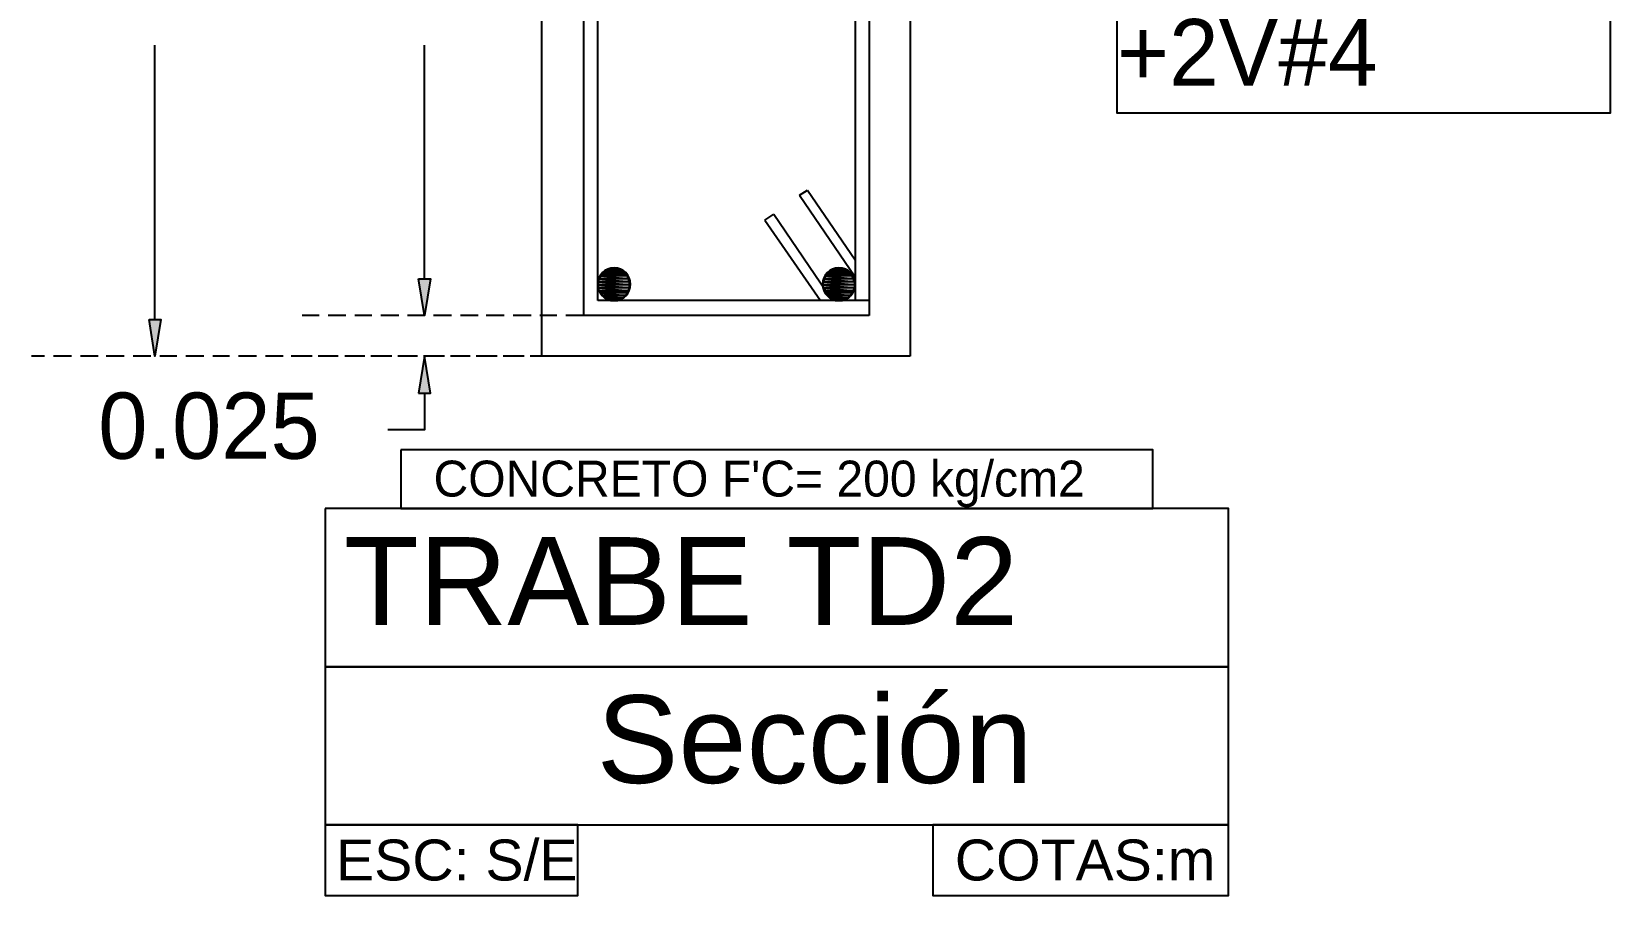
# Model space of a CAD drawing. Header units: metres. Extents: x 2.9 to 42.8, y 1.7 to 28.7.
# Drawn here: x 21.945 to 24.744, y 6.489 to 8.021 of the extents above; entities that cross this region are included whole.
import ezdxf

# ---------------------------------------------------------------- set-up
doc = ezdxf.new("R2010")
doc.units = ezdxf.units.M
for name, color, linetype in [('AZUL', 5, 'Continuous'), ('CIAN', 4, 'Continuous'), ('GRIS', 8, 'Continuous'), ('RELLENO_GRIS', 8, 'Continuous'), ('RELLENO_ROJO', 1, 'Continuous'), ('ROJO', 1, 'Continuous'), ('TEXTO', 7, 'Continuous')]:
    doc.layers.add(name, color=color, linetype=linetype)
doc.styles.add('ArialMT', font='arial.ttf')

msp = doc.modelspace()

# ---------------------------------------------------------------- hatches: boundary and pattern name
at = {"layer": 'RELLENO_GRIS'}
h = msp.add_hatch(color=256, dxfattribs=at)
h.dxf.hatch_style = 1
h.paths.add_polyline_path([(22.6307, 7.583), (22.6519, 7.583), (22.6413, 7.5177), (22.6307, 7.583)])
h = msp.add_hatch(color=256, dxfattribs=at)
h.dxf.hatch_style = 1
h.paths.add_polyline_path([(22.6307, 7.583), (22.6519, 7.583), (22.6413, 7.5177), (22.6307, 7.583)])
h = msp.add_hatch(color=256, dxfattribs=at)
h.dxf.hatch_style = 1
h.paths.add_polyline_path([(22.1527, 7.5106), (22.1738, 7.5106), (22.1633, 7.4454), (22.1527, 7.5106)])
h = msp.add_hatch(color=256, dxfattribs=at)
h.dxf.hatch_style = 1
h.paths.add_polyline_path([(22.6307, 7.3801), (22.6519, 7.3801), (22.6413, 7.4454), (22.6307, 7.3801)])
at = {"layer": 'RELLENO_ROJO'}
h = msp.add_hatch(color=256, dxfattribs=at)
h.dxf.hatch_style = 1
h.paths.add_polyline_path([(23.0011, 7.5882), (22.9535, 7.5882), (23.0029, 7.583), (23.0011, 7.5882)])
h.paths.add_polyline_path([(22.9535, 7.5882), (23.0029, 7.583), (22.95, 7.583), (22.9535, 7.5882)])
h = msp.add_hatch(color=256, dxfattribs=at)
h.dxf.hatch_style = 1
h.paths.add_polyline_path([(22.9976, 7.5918), (22.957, 7.5918), (23.0011, 7.5882), (22.9976, 7.5918)])
h.paths.add_polyline_path([(22.957, 7.5918), (23.0011, 7.5882), (22.9535, 7.5882), (22.957, 7.5918)])
h = msp.add_hatch(color=256, dxfattribs=at)
h.dxf.hatch_style = 1
h.paths.add_polyline_path([(22.9941, 7.5953), (22.9605, 7.5953), (22.9976, 7.5918), (22.9941, 7.5953)])
h.paths.add_polyline_path([(22.9605, 7.5953), (22.9976, 7.5918), (22.957, 7.5918), (22.9605, 7.5953)])
h = msp.add_hatch(color=256, dxfattribs=at)
h.dxf.hatch_style = 1
h.paths.add_polyline_path([(22.9905, 7.5988), (22.9641, 7.5988), (22.9941, 7.5953), (22.9905, 7.5988)])
h.paths.add_polyline_path([(22.9641, 7.5988), (22.9941, 7.5953), (22.9605, 7.5953), (22.9641, 7.5988)])
h = msp.add_hatch(color=256, dxfattribs=at)
h.dxf.hatch_style = 1
h.paths.add_polyline_path([(22.9852, 7.6006), (22.9694, 7.6006), (22.9905, 7.5988), (22.9852, 7.6006)])
h.paths.add_polyline_path([(22.9694, 7.6006), (22.9905, 7.5988), (22.9641, 7.5988), (22.9694, 7.6006)])
h = msp.add_hatch(color=256, dxfattribs=at)
h.dxf.hatch_style = 1
h.paths.add_polyline_path([(22.9799, 7.6006), (22.9747, 7.6006), (22.9852, 7.6006), (22.9799, 7.6006)])
h.paths.add_polyline_path([(22.9747, 7.6006), (22.9852, 7.6006), (22.9694, 7.6006), (22.9747, 7.6006)])
h = msp.add_hatch(color=256, dxfattribs=at)
h.dxf.hatch_style = 1
h.paths.add_polyline_path([(23.3997, 7.5882), (23.3521, 7.5882), (23.4015, 7.583), (23.3997, 7.5882)])
h.paths.add_polyline_path([(23.3521, 7.5882), (23.4015, 7.583), (23.3504, 7.583), (23.3521, 7.5882)])
h = msp.add_hatch(color=256, dxfattribs=at)
h.dxf.hatch_style = 1
h.paths.add_polyline_path([(23.3962, 7.5918), (23.3557, 7.5918), (23.3997, 7.5882), (23.3962, 7.5918)])
h.paths.add_polyline_path([(23.3557, 7.5918), (23.3997, 7.5882), (23.3521, 7.5882), (23.3557, 7.5918)])
h = msp.add_hatch(color=256, dxfattribs=at)
h.dxf.hatch_style = 1
h.paths.add_polyline_path([(23.3927, 7.5953), (23.3592, 7.5953), (23.3962, 7.5918), (23.3927, 7.5953)])
h.paths.add_polyline_path([(23.3592, 7.5953), (23.3962, 7.5918), (23.3557, 7.5918), (23.3592, 7.5953)])
h = msp.add_hatch(color=256, dxfattribs=at)
h.dxf.hatch_style = 1
h.paths.add_polyline_path([(23.3892, 7.5988), (23.3627, 7.5988), (23.3927, 7.5953), (23.3892, 7.5988)])
h.paths.add_polyline_path([(23.3627, 7.5988), (23.3927, 7.5953), (23.3592, 7.5953), (23.3627, 7.5988)])
h = msp.add_hatch(color=256, dxfattribs=at)
h.dxf.hatch_style = 1
h.paths.add_polyline_path([(23.3839, 7.6006), (23.368, 7.6006), (23.3892, 7.5988), (23.3839, 7.6006)])
h.paths.add_polyline_path([(23.368, 7.6006), (23.3892, 7.5988), (23.3627, 7.5988), (23.368, 7.6006)])
h = msp.add_hatch(color=256, dxfattribs=at)
h.dxf.hatch_style = 1
h.paths.add_polyline_path([(23.3786, 7.6006), (23.3733, 7.6006), (23.3839, 7.6006), (23.3786, 7.6006)])
h.paths.add_polyline_path([(23.3733, 7.6006), (23.3839, 7.6006), (23.368, 7.6006), (23.3733, 7.6006)])
h = msp.add_hatch(color=256, dxfattribs=at)
h.dxf.hatch_style = 1
h.paths.add_polyline_path([(23.0046, 7.5777), (22.95, 7.5777), (23.0046, 7.5724), (23.0046, 7.5777)])
h.paths.add_polyline_path([(22.95, 7.5777), (23.0046, 7.5724), (22.9482, 7.5724), (22.95, 7.5777)])
h = msp.add_hatch(color=256, dxfattribs=at)
h.dxf.hatch_style = 1
h.paths.add_polyline_path([(23.0046, 7.5724), (22.9482, 7.5724), (23.0046, 7.5671), (23.0046, 7.5724)])
h.paths.add_polyline_path([(22.9482, 7.5724), (23.0046, 7.5671), (22.95, 7.5671), (22.9482, 7.5724)])
h = msp.add_hatch(color=256, dxfattribs=at)
h.dxf.hatch_style = 1
h.paths.add_polyline_path([(23.0029, 7.583), (22.95, 7.583), (23.0046, 7.5777), (23.0029, 7.583)])
h.paths.add_polyline_path([(22.95, 7.583), (23.0046, 7.5777), (22.95, 7.5777), (22.95, 7.583)])
h = msp.add_hatch(color=256, dxfattribs=at)
h.dxf.hatch_style = 1
h.paths.add_polyline_path([(23.0046, 7.5671), (22.95, 7.5671), (23.0029, 7.5618), (23.0046, 7.5671)])
h.paths.add_polyline_path([(22.95, 7.5671), (23.0029, 7.5618), (22.95, 7.5618), (22.95, 7.5671)])
h = msp.add_hatch(color=256, dxfattribs=at)
h.dxf.hatch_style = 1
h.paths.add_polyline_path([(23.0029, 7.5618), (22.95, 7.5618), (23.0011, 7.5583), (23.0029, 7.5618)])
h.paths.add_polyline_path([(22.95, 7.5618), (23.0011, 7.5583), (22.9535, 7.5583), (22.95, 7.5618)])
h = msp.add_hatch(color=256, dxfattribs=at)
h.dxf.hatch_style = 1
h.paths.add_polyline_path([(23.0011, 7.5583), (22.9535, 7.5583), (22.9976, 7.553), (23.0011, 7.5583)])
h.paths.add_polyline_path([(22.9535, 7.5583), (22.9976, 7.553), (22.957, 7.553), (22.9535, 7.5583)])
h = msp.add_hatch(color=256, dxfattribs=at)
h.dxf.hatch_style = 1
h.paths.add_polyline_path([(23.4033, 7.5777), (23.3486, 7.5777), (23.405, 7.5724), (23.4033, 7.5777)])
h.paths.add_polyline_path([(23.3486, 7.5777), (23.405, 7.5724), (23.3468, 7.5724), (23.3486, 7.5777)])
h = msp.add_hatch(color=256, dxfattribs=at)
h.dxf.hatch_style = 1
h.paths.add_polyline_path([(23.405, 7.5724), (23.3468, 7.5724), (23.4033, 7.5671), (23.405, 7.5724)])
h.paths.add_polyline_path([(23.3468, 7.5724), (23.4033, 7.5671), (23.3486, 7.5671), (23.3468, 7.5724)])
h = msp.add_hatch(color=256, dxfattribs=at)
h.dxf.hatch_style = 1
h.paths.add_polyline_path([(23.4015, 7.583), (23.3504, 7.583), (23.4033, 7.5777), (23.4015, 7.583)])
h.paths.add_polyline_path([(23.3504, 7.583), (23.4033, 7.5777), (23.3486, 7.5777), (23.3504, 7.583)])
h = msp.add_hatch(color=256, dxfattribs=at)
h.dxf.hatch_style = 1
h.paths.add_polyline_path([(23.4033, 7.5671), (23.3486, 7.5671), (23.4015, 7.5618), (23.4033, 7.5671)])
h.paths.add_polyline_path([(23.3486, 7.5671), (23.4015, 7.5618), (23.3504, 7.5618), (23.3486, 7.5671)])
h = msp.add_hatch(color=256, dxfattribs=at)
h.dxf.hatch_style = 1
h.paths.add_polyline_path([(23.4015, 7.5618), (23.3504, 7.5618), (23.3997, 7.5583), (23.4015, 7.5618)])
h.paths.add_polyline_path([(23.3504, 7.5618), (23.3997, 7.5583), (23.3521, 7.5583), (23.3504, 7.5618)])
h = msp.add_hatch(color=256, dxfattribs=at)
h.dxf.hatch_style = 1
h.paths.add_polyline_path([(23.3997, 7.5583), (23.3521, 7.5583), (23.3962, 7.553), (23.3997, 7.5583)])
h.paths.add_polyline_path([(23.3521, 7.5583), (23.3962, 7.553), (23.3557, 7.553), (23.3521, 7.5583)])
h = msp.add_hatch(color=256, dxfattribs=at)
h.dxf.hatch_style = 1
h.paths.add_polyline_path([(22.9976, 7.553), (22.957, 7.553), (22.9941, 7.5494), (22.9976, 7.553)])
h.paths.add_polyline_path([(22.957, 7.553), (22.9941, 7.5494), (22.9605, 7.5494), (22.957, 7.553)])
h = msp.add_hatch(color=256, dxfattribs=at)
h.dxf.hatch_style = 1
h.paths.add_polyline_path([(22.9941, 7.5494), (22.9605, 7.5494), (22.9905, 7.5477), (22.9941, 7.5494)])
h.paths.add_polyline_path([(22.9605, 7.5494), (22.9905, 7.5477), (22.9641, 7.5477), (22.9605, 7.5494)])
h = msp.add_hatch(color=256, dxfattribs=at)
h.dxf.hatch_style = 1
h.paths.add_polyline_path([(22.9905, 7.5477), (22.9641, 7.5477), (22.9852, 7.5459), (22.9905, 7.5477)])
h.paths.add_polyline_path([(22.9641, 7.5477), (22.9852, 7.5459), (22.9694, 7.5459), (22.9641, 7.5477)])
h = msp.add_hatch(color=256, dxfattribs=at)
h.dxf.hatch_style = 1
h.paths.add_polyline_path([(22.9852, 7.5459), (22.9694, 7.5459), (22.9799, 7.5442), (22.9852, 7.5459)])
h.paths.add_polyline_path([(22.9694, 7.5459), (22.9799, 7.5442), (22.9747, 7.5442), (22.9694, 7.5459)])
h = msp.add_hatch(color=256, dxfattribs=at)
h.dxf.hatch_style = 1
h.paths.add_polyline_path([(23.3962, 7.553), (23.3557, 7.553), (23.3927, 7.5494), (23.3962, 7.553)])
h.paths.add_polyline_path([(23.3557, 7.553), (23.3927, 7.5494), (23.3592, 7.5494), (23.3557, 7.553)])
h = msp.add_hatch(color=256, dxfattribs=at)
h.dxf.hatch_style = 1
h.paths.add_polyline_path([(23.3927, 7.5494), (23.3592, 7.5494), (23.3892, 7.5477), (23.3927, 7.5494)])
h.paths.add_polyline_path([(23.3592, 7.5494), (23.3892, 7.5477), (23.3627, 7.5477), (23.3592, 7.5494)])
h = msp.add_hatch(color=256, dxfattribs=at)
h.dxf.hatch_style = 1
h.paths.add_polyline_path([(23.3892, 7.5477), (23.3627, 7.5477), (23.3839, 7.5459), (23.3892, 7.5477)])
h.paths.add_polyline_path([(23.3627, 7.5477), (23.3839, 7.5459), (23.368, 7.5459), (23.3627, 7.5477)])
h = msp.add_hatch(color=256, dxfattribs=at)
h.dxf.hatch_style = 1
h.paths.add_polyline_path([(23.3839, 7.5459), (23.368, 7.5459), (23.3786, 7.5442), (23.3839, 7.5459)])
h.paths.add_polyline_path([(23.368, 7.5459), (23.3786, 7.5442), (23.3733, 7.5442), (23.368, 7.5459)])

# ---------------------------------------------------------------- linework, layer by layer
at = {"layer": 'AZUL', "lineweight": -3}
for points in [[(22.9235, 7.5177), (22.9235, 8.6783)], [(23.4297, 8.6783), (23.4297, 7.5177)], [(22.9482, 7.5442), (22.9482, 8.6519)], [(23.405, 8.6519), (23.405, 7.5442)], [(23.3063, 7.7311), (23.3204, 7.7399)], [(23.3063, 7.7311), (23.405, 7.5865)], [(23.3204, 7.7399), (23.405, 7.6165)], [(23.2445, 7.687), (23.2604, 7.6976)], [(23.2445, 7.687), (23.3433, 7.5442)], [(23.2604, 7.6976), (23.3645, 7.5442)], [(23.4297, 7.5442), (22.9482, 7.5442)], [(23.4297, 7.5177), (22.9235, 7.5177)]]:
    msp.add_lwpolyline(points, dxfattribs=at)
at = {"layer": 'CIAN', "lineweight": -3}
for points in [[(22.8494, 7.4454), (22.8494, 8.7507)], [(23.5021, 8.7507), (23.5021, 7.4454)], [(23.5021, 7.4454), (22.8494, 7.4454)]]:
    msp.add_lwpolyline(points, dxfattribs=at)
for points in [[(23.8689, 8.0874), (23.8689, 7.8775), (24.7438, 7.8775), (24.7438, 8.0874)], [(22.5989, 7.2796), (22.5989, 7.1755), (23.9324, 7.1755), (23.9324, 7.2796)], [(22.4649, 7.1755), (22.4649, 6.895), (24.0665, 6.895), (24.0665, 7.1755)], [(22.4649, 6.895), (22.4649, 6.6146), (24.0665, 6.6146), (24.0665, 6.895)], [(22.4649, 6.6146), (22.4649, 6.4893), (22.9129, 6.4893), (22.9129, 6.6146)], [(23.5426, 6.6146), (23.5426, 6.4893), (24.0665, 6.4893), (24.0665, 6.6146)]]:
    msp.add_lwpolyline(points, close=True, dxfattribs=at)
at = {"layer": 'GRIS', "lineweight": -3}
for points in [[(22.1633, 7.5106), (22.1633, 7.9975)], [(22.6413, 7.583), (22.6413, 7.9975)], [(22.6413, 7.583), (22.6413, 7.6482)], [(22.4543, 7.5177), (22.4243, 7.5177)], [(22.5019, 7.5177), (22.4702, 7.5177)], [(22.5478, 7.5177), (22.5178, 7.5177)], [(22.5954, 7.5177), (22.5637, 7.5177)], [(22.6413, 7.5177), (22.6113, 7.5177)], [(22.6889, 7.5177), (22.6572, 7.5177)], [(22.7365, 7.5177), (22.7048, 7.5177)], [(22.7824, 7.5177), (22.7506, 7.5177)], [(22.83, 7.5177), (22.7983, 7.5177)], [(22.8759, 7.5177), (22.8459, 7.5177)], [(22.9235, 7.5177), (22.8918, 7.5177)], [(21.9675, 7.4454), (21.9445, 7.4454)], [(22.0151, 7.4454), (21.9833, 7.4454)], [(22.0627, 7.4454), (22.031, 7.4454)], [(22.1086, 7.4454), (22.0768, 7.4454)], [(22.1562, 7.4454), (22.1245, 7.4454)], [(22.2021, 7.4454), (22.1721, 7.4454)], [(22.2497, 7.4454), (22.2179, 7.4454)], [(22.2956, 7.4454), (22.2656, 7.4454)], [(22.3432, 7.4454), (22.3114, 7.4454)], [(22.3908, 7.4454), (22.3591, 7.4454)], [(22.4367, 7.4454), (22.4049, 7.4454)], [(22.442, 7.4454), (22.4243, 7.4454)], [(22.4843, 7.4454), (22.4525, 7.4454)], [(22.4878, 7.4454), (22.4578, 7.4454)], [(22.5302, 7.4454), (22.5002, 7.4454)], [(22.5354, 7.4454), (22.5037, 7.4454)], [(22.5778, 7.4454), (22.546, 7.4454)], [(22.5831, 7.4454), (22.5513, 7.4454)], [(22.6236, 7.4454), (22.5937, 7.4454)], [(22.6289, 7.4454), (22.5972, 7.4454)], [(22.6713, 7.4454), (22.6395, 7.4454)], [(22.6766, 7.4454), (22.6448, 7.4454)], [(22.7189, 7.4454), (22.6871, 7.4454)], [(22.7224, 7.4454), (22.6924, 7.4454)], [(22.7647, 7.4454), (22.733, 7.4454)], [(22.77, 7.4454), (22.7383, 7.4454)], [(22.8124, 7.4454), (22.7806, 7.4454)], [(22.8177, 7.4454), (22.7859, 7.4454)], [(22.8494, 7.4454), (22.8283, 7.4454)], [(22.8494, 7.4454), (22.8318, 7.4454)], [(22.6413, 7.3801), (22.6413, 7.3148), (22.576, 7.3148)]]:
    msp.add_lwpolyline(points, dxfattribs=at)
for points in [[(22.6307, 7.583), (22.6519, 7.583), (22.6413, 7.5177)], [(22.1527, 7.5106), (22.1738, 7.5106), (22.1633, 7.4454)], [(22.6307, 7.3801), (22.6519, 7.3801), (22.6413, 7.4454)]]:
    msp.add_lwpolyline(points, close=True, dxfattribs=at)
at = {"layer": 'ROJO', "lineweight": -3}
for points in [[(23.0064, 7.5733), (23.0058, 7.5791), (23.0041, 7.5846), (23.0014, 7.5895), (22.9979, 7.5938), (22.9936, 7.5974), (22.9886, 7.6001), (22.9832, 7.6018), (22.9773, 7.6024), (22.9714, 7.6018), (22.966, 7.6001), (22.961, 7.5974), (22.9567, 7.5938), (22.9532, 7.5895), (22.9505, 7.5846), (22.9488, 7.5791), (22.9482, 7.5733), (22.9488, 7.5674), (22.9505, 7.5619), (22.9532, 7.557), (22.9567, 7.5527), (22.961, 7.5491), (22.966, 7.5464), (22.9714, 7.5447), (22.9773, 7.5442), (22.9832, 7.5447), (22.9886, 7.5464), (22.9936, 7.5491), (22.9979, 7.5527), (23.0014, 7.557), (23.0041, 7.5619), (23.0058, 7.5674)], [(22.9535, 7.5882), (23.0029, 7.583), (22.95, 7.583)], [(22.957, 7.5918), (23.0011, 7.5882), (22.9535, 7.5882)], [(23.0011, 7.5882), (22.9535, 7.5882), (23.0029, 7.583)], [(22.9605, 7.5953), (22.9976, 7.5918), (22.957, 7.5918)], [(22.9976, 7.5918), (22.957, 7.5918), (23.0011, 7.5882)], [(22.9641, 7.5988), (22.9941, 7.5953), (22.9605, 7.5953)], [(22.9941, 7.5953), (22.9605, 7.5953), (22.9976, 7.5918)], [(22.9694, 7.6006), (22.9905, 7.5988), (22.9641, 7.5988)], [(22.9905, 7.5988), (22.9641, 7.5988), (22.9941, 7.5953)], [(22.9747, 7.6006), (22.9852, 7.6006), (22.9694, 7.6006)], [(22.9852, 7.6006), (22.9694, 7.6006), (22.9905, 7.5988)], [(22.9799, 7.6006), (22.9747, 7.6006), (22.9852, 7.6006)], [(23.405, 7.5733), (23.4045, 7.5791), (23.4028, 7.5846), (23.4001, 7.5895), (23.3965, 7.5938), (23.3922, 7.5974), (23.3873, 7.6001), (23.3818, 7.6018), (23.3759, 7.6024), (23.3701, 7.6018), (23.3646, 7.6001), (23.3597, 7.5974), (23.3554, 7.5938), (23.3518, 7.5895), (23.3491, 7.5846), (23.3474, 7.5791), (23.3468, 7.5733), (23.3474, 7.5674), (23.3491, 7.5619), (23.3518, 7.557), (23.3554, 7.5527), (23.3597, 7.5491), (23.3646, 7.5464), (23.3701, 7.5447), (23.3759, 7.5442), (23.3818, 7.5447), (23.3873, 7.5464), (23.3922, 7.5491), (23.3965, 7.5527), (23.4001, 7.557), (23.4028, 7.5619), (23.4045, 7.5674)], [(23.3521, 7.5882), (23.4015, 7.583), (23.3504, 7.583)], [(23.3557, 7.5918), (23.3997, 7.5882), (23.3521, 7.5882)], [(23.3997, 7.5882), (23.3521, 7.5882), (23.4015, 7.583)], [(23.3592, 7.5953), (23.3962, 7.5918), (23.3557, 7.5918)], [(23.3962, 7.5918), (23.3557, 7.5918), (23.3997, 7.5882)], [(23.3627, 7.5988), (23.3927, 7.5953), (23.3592, 7.5953)], [(23.3927, 7.5953), (23.3592, 7.5953), (23.3962, 7.5918)], [(23.368, 7.6006), (23.3892, 7.5988), (23.3627, 7.5988)], [(23.3892, 7.5988), (23.3627, 7.5988), (23.3927, 7.5953)], [(23.3733, 7.6006), (23.3839, 7.6006), (23.368, 7.6006)], [(23.3839, 7.6006), (23.368, 7.6006), (23.3892, 7.5988)], [(23.3786, 7.6006), (23.3733, 7.6006), (23.3839, 7.6006)], [(22.95, 7.5777), (23.0046, 7.5724), (22.9482, 7.5724)], [(23.0046, 7.5724), (22.9482, 7.5724), (23.0046, 7.5671)], [(22.9482, 7.5724), (23.0046, 7.5671), (22.95, 7.5671)], [(23.0029, 7.583), (22.95, 7.583), (23.0046, 7.5777)], [(22.95, 7.583), (23.0046, 7.5777), (22.95, 7.5777)], [(23.0046, 7.5777), (22.95, 7.5777), (23.0046, 7.5724)], [(23.0046, 7.5671), (22.95, 7.5671), (23.0029, 7.5618)], [(22.95, 7.5671), (23.0029, 7.5618), (22.95, 7.5618)], [(23.0029, 7.5618), (22.95, 7.5618), (23.0011, 7.5583)], [(22.95, 7.5618), (23.0011, 7.5583), (22.9535, 7.5583)], [(23.0011, 7.5583), (22.9535, 7.5583), (22.9976, 7.553)], [(22.9535, 7.5583), (22.9976, 7.553), (22.957, 7.553)], [(23.3486, 7.5777), (23.405, 7.5724), (23.3468, 7.5724)], [(23.405, 7.5724), (23.3468, 7.5724), (23.4033, 7.5671)], [(23.3468, 7.5724), (23.4033, 7.5671), (23.3486, 7.5671)], [(23.3504, 7.583), (23.4033, 7.5777), (23.3486, 7.5777)], [(23.4033, 7.5777), (23.3486, 7.5777), (23.405, 7.5724)], [(23.4033, 7.5671), (23.3486, 7.5671), (23.4015, 7.5618)], [(23.3486, 7.5671), (23.4015, 7.5618), (23.3504, 7.5618)], [(23.4015, 7.583), (23.3504, 7.583), (23.4033, 7.5777)], [(23.4015, 7.5618), (23.3504, 7.5618), (23.3997, 7.5583)], [(23.3504, 7.5618), (23.3997, 7.5583), (23.3521, 7.5583)], [(23.3997, 7.5583), (23.3521, 7.5583), (23.3962, 7.553)], [(23.3521, 7.5583), (23.3962, 7.553), (23.3557, 7.553)], [(22.9976, 7.553), (22.957, 7.553), (22.9941, 7.5494)], [(22.957, 7.553), (22.9941, 7.5494), (22.9605, 7.5494)], [(22.9941, 7.5494), (22.9605, 7.5494), (22.9905, 7.5477)], [(22.9605, 7.5494), (22.9905, 7.5477), (22.9641, 7.5477)], [(22.9905, 7.5477), (22.9641, 7.5477), (22.9852, 7.5459)], [(22.9641, 7.5477), (22.9852, 7.5459), (22.9694, 7.5459)], [(22.9852, 7.5459), (22.9694, 7.5459), (22.9799, 7.5442)], [(22.9694, 7.5459), (22.9799, 7.5442), (22.9747, 7.5442)], [(23.3962, 7.553), (23.3557, 7.553), (23.3927, 7.5494)], [(23.3557, 7.553), (23.3927, 7.5494), (23.3592, 7.5494)], [(23.3927, 7.5494), (23.3592, 7.5494), (23.3892, 7.5477)], [(23.3592, 7.5494), (23.3892, 7.5477), (23.3627, 7.5477)], [(23.3892, 7.5477), (23.3627, 7.5477), (23.3839, 7.5459)], [(23.3627, 7.5477), (23.3839, 7.5459), (23.368, 7.5459)], [(23.3839, 7.5459), (23.368, 7.5459), (23.3786, 7.5442)], [(23.368, 7.5459), (23.3786, 7.5442), (23.3733, 7.5442)]]:
    msp.add_lwpolyline(points, close=True, dxfattribs=at)

# ---------------------------------------------------------------- texts
at = {"layer": 'TEXTO', "color": 18, "true_color": 0x000000}
for s, height, p in [('+2V#4', 0.1183, (23.8689, 7.9252)), ("CONCRETO F'C= 200 kg/cm2", 0.0637, (22.6572, 7.1967))]:
    msp.add_text(s, height=height, dxfattribs=at).set_placement(p)
at = {"layer": 'TEXTO', "color": 3, "true_color": 0x00ff00}
msp.add_text('0.025', height=0.1174, dxfattribs=at).set_placement((22.0627, 7.2637))
at = {"layer": 'TEXTO', "color": 18, "true_color": 0x000000, "style": 'ArialMT'}
for s, height, p in [('TRABE TD2', 0.1556, (22.4984, 6.9691)), ('Sección', 0.1556, (22.9464, 6.6887)), ('ESC: S/E', 0.0726, (22.4843, 6.5158)), ('COTAS:m', 0.0726, (23.5814, 6.5158))]:
    msp.add_text(s, height=height, dxfattribs=at).set_placement(p)

doc.saveas('drawing.dxf')
